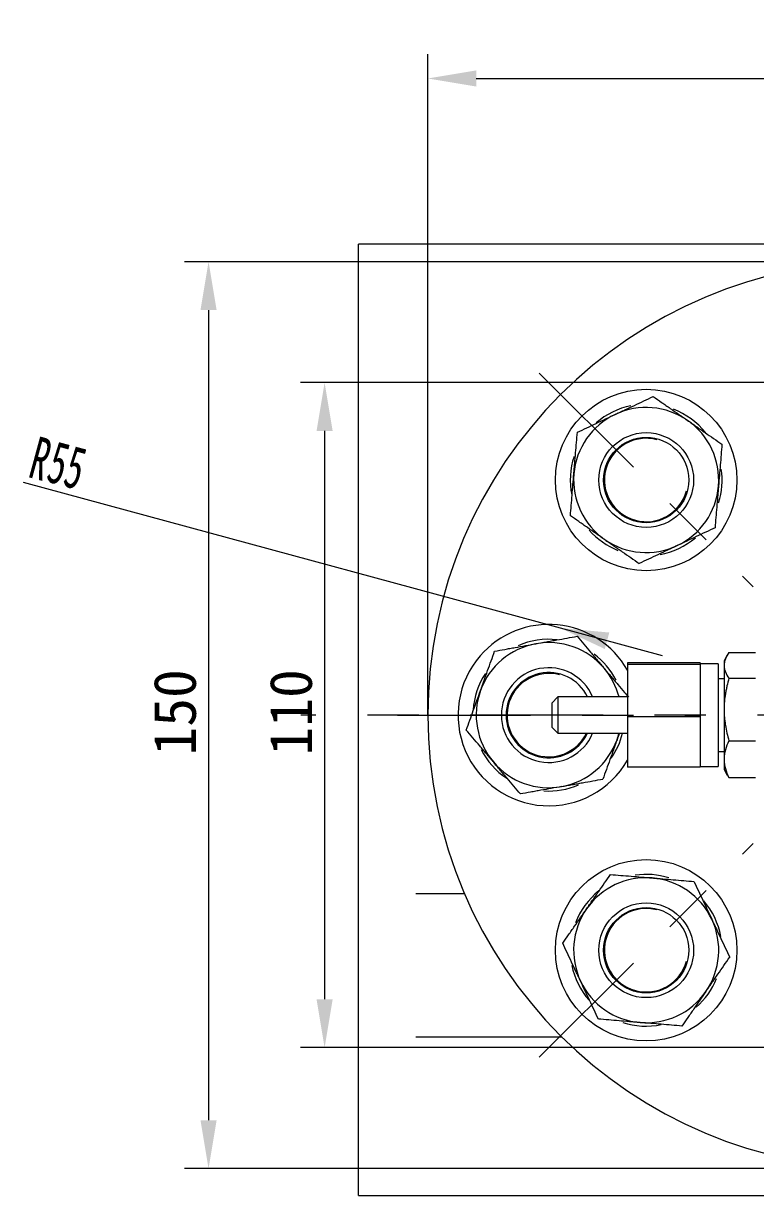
# Model space of a CAD drawing. Header units: millimetres. Extents: x 0 to 1675, y 0 to 1451.
# Drawn here: x 372.7 to 493.7, y 114.9 to 308.8 of the extents above; entities that cross this region are included whole.
import ezdxf

# ---------------------------------------------------------------- set-up
doc = ezdxf.new("R2010")
doc.units = ezdxf.units.MM
doc.linetypes.add('CENTER', pattern=[47.5, 22, -8.5, 8.5, -8.5])
doc.layers.add('171', color=7, linetype='Continuous', lineweight=18)
doc.layers.add('173', color=7, linetype='Continuous', lineweight=18)
doc.styles.add('宋体', font='')
doc.styles.get('宋体').set_extended_font_data('宋体')
doc.dimstyles.get("Standard").update_dxf_attribs({"dimtxt": 0.18, "dimasz": 0.18, "dimexe": 0.18, "dimexo": 0.0625, "dimgap": 0.09, "dimtad": 0, "dimtih": 1, "dimtoh": 1, "dimdec": 4, "dimzin": 0, "dimdsep": 46, "dimtxsty": 'Standard', "dimcen": 0.09, "dimdle": 0.36, "dimadec": 0, "dimazin": 0, "dimtfac": 1, "dimtdec": 4, "dimtofl": 0, "dimtmove": 0, "dimatfit": 3, "dimfxl": 1, "dimtolj": 1, "dimarcsym": 0})

# ---------------------------------------------------------------- blocks, each defined once
blk = doc.blocks.new('*X16')
at = {"layer": '171'}
for points in [[(404.59945, 261.36015), (401.932783, 261.36015), (403.266116, 269.36015)], [(401.932783, 127.36015), (404.59945, 127.36015), (403.266116, 119.36015)]]:
    blk.add_hatch(color=3, dxfattribs=at).paths.add_polyline_path(points, flags=0)
at = {"layer": '171', "color": 3, "linetype": 'Continuous', "lineweight": 18}
for p, q in [((514.530117, 269.36015), (399.266116, 269.36015)), ((403.266116, 261.36015), (403.266116, 127.36015)), ((514.530117, 119.36015), (399.266116, 119.36015))]:
    blk.add_line(p, q, dxfattribs=at)
at = {"layer": '171', "color": 3, "lineweight": 13, "insert": (394.166116, 187.67515), "char_height": 7, "width": 26.74860335, "attachment_point": 1, "rotation": 90, "style": '宋体'}
blk.add_mtext('150', dxfattribs=at)
blk = doc.blocks.new('*X17')
at = {"layer": '171'}
for points in [[(423.792135, 241.36015), (421.125469, 241.36015), (422.458802, 249.36015)], [(421.125469, 147.36015), (423.792135, 147.36015), (422.458802, 139.36015)]]:
    blk.add_hatch(color=3, dxfattribs=at).paths.add_polyline_path(points, flags=0)
at = {"layer": '171', "color": 3, "linetype": 'Continuous', "lineweight": 18}
for p, q in [((514.530117, 249.36015), (418.458802, 249.36015)), ((422.458802, 241.36015), (422.458802, 147.36015)), ((514.530117, 139.36015), (418.458802, 139.36015))]:
    blk.add_line(p, q, dxfattribs=at)
at = {"layer": '171', "color": 3, "lineweight": 13, "insert": (413.358802, 187.67515), "char_height": 7, "width": 26.74860335, "attachment_point": 1, "rotation": 90, "style": '宋体'}
blk.add_mtext('110', dxfattribs=at)
blk = doc.blocks.new('*X26')
at = {"layer": '171'}
for points in [[(447.530117, 301.004169), (447.530117, 298.337502), (439.530117, 299.670835)], [(631.530117, 298.337502), (631.530117, 301.004169), (639.530117, 299.670835)]]:
    blk.add_hatch(color=3, dxfattribs=at).paths.add_polyline_path(points, flags=0)
at = {"layer": '171', "color": 3, "linetype": 'Continuous', "lineweight": 18}
for p, q in [((439.530117, 194.36015), (439.530117, 303.670835)), ((639.530117, 194.36015), (639.530117, 303.670835)), ((447.530117, 299.670835), (631.530117, 299.670835))]:
    blk.add_line(p, q, dxfattribs=at)
at = {"layer": '171', "color": 3, "lineweight": 13, "insert": (532.533617, 308.770835), "char_height": 7, "width": 28, "attachment_point": 1, "style": '宋体'}
blk.add_mtext('200', dxfattribs=at)
blk = doc.blocks.new('_U15')
at = {"layer": '173', "lineweight": 18}
blk.add_hatch(color=3, dxfattribs=at).paths.add_polyline_path([(230.723742, 104.377889), (234.768901, 104.011655), (234.399693, 102.650213)], flags=0)
at = {"layer": '173', "color": 3, "lineweight": 18}
blk.add_line((239.168706, 102.087675), (186.32765, 116.417789), dxfattribs=at)
at = {"layer": '173', "color": 3, "linetype": 'Continuous', "lineweight": 13, "char_height": 3.5, "attachment_point": 7, "rotation": 344.8267458, "line_spacing_factor": 0.654564, "style": '宋体'}
for s, insert, width in [('{\\W0.6;R}', (186.60043, 116.897129), 4.39548554), ('{\\W0.6;55}', (188.076137, 116.496927), 6.88651412)]:
    blk.add_mtext(s, dxfattribs=dict(at, insert=insert, width=width))

msp = doc.modelspace()

# ---------------------------------------------------------------- linework, layer by layer
at = {"layer": '171', "color": 1, "linetype": 'CENTER', "lineweight": 18}
for p, q in [((457.96157, 250.92869), (493.31691, 215.57335)), ((658.53012, 194.36015), (418.53012, 194.36015)), ((434.53012, 194.36015), (484.53012, 194.36015)), ((457.96157, 137.79161), (493.31691, 173.14695))]:
    msp.add_line(p, q, dxfattribs=at)
at = {"layer": '171', "color": 7, "linetype": 'Continuous', "lineweight": 18}
for p, q in [((489.0577, 204.27394), (488.53012, 203.36015)), ((489.33396, 204.69637), (493.72627, 204.69637)), ((472.54741, 202.98753), (472.54741, 202.72678)), ((484.54741, 202.98753), (472.54741, 202.98753)), ((472.54741, 202.72678), (472.54741, 194.0994)), ((484.54741, 202.72678), (472.54741, 202.72678)), ((484.54741, 202.98753), (484.54741, 202.85715)), ((487.54741, 202.86015), (484.54741, 202.86015)), ((484.54741, 202.85715), (484.54741, 202.72678)), ((484.54741, 202.72678), (484.54741, 198.41309)), ((487.54741, 202.86015), (487.54741, 185.86015)), ((488.53012, 203.36015), (488.53012, 202.57918)), ((488.53012, 202.57918), (488.53012, 195.29388)), ((488.53007, 200.36015), (487.54749, 200.36015)), ((489.33396, 200.46199), (493.72627, 200.46199)), ((484.54741, 198.41309), (484.54741, 194.0994)), ((461.04741, 197.36015), (460.04741, 196.36015)), ((460.04741, 196.36015), (460.04741, 193.16288)), ((461.04741, 197.36015), (461.04741, 192.56425)), ((472.5473, 197.36015), (461.04741, 197.36015)), ((472.54741, 194.0994), (472.54741, 185.73278)), ((484.54741, 194.0994), (472.54741, 194.0994)), ((484.54741, 194.0994), (484.54741, 189.91609)), ((488.53012, 195.29388), (488.53012, 187.07484)), ((460.04741, 193.16288), (460.04741, 192.36015)), ((460.04741, 192.36015), (461.04741, 191.36015)), ((461.04741, 192.56425), (461.04741, 191.36015)), ((461.04741, 191.36015), (472.5473, 191.36015)), ((489.33396, 190.12576), (493.72627, 190.12576)), ((484.54741, 189.91609), (484.54741, 185.73278)), ((487.54749, 188.36015), (488.53007, 188.36015)), ((488.53012, 187.07484), (488.53012, 185.36015)), ((484.54741, 185.73278), (472.54741, 185.73278)), ((484.54741, 185.86015), (487.54741, 185.86015)), ((488.53012, 185.36015), (489.0577, 184.44636)), ((489.33396, 184.02393), (493.72627, 184.02393))]:
    msp.add_line(p, q, dxfattribs=at)
at = {"layer": '171', "color": 3, "linetype": 'Continuous', "lineweight": 13}
for p, q in [((445.60083, 164.8011), (437.53074, 164.8011)), ((461.72753, 141.0971), (437.53074, 141.0971))]:
    msp.add_line(p, q, dxfattribs=at)
at = {"layer": '171', "color": 7, "linetype": 'Continuous', "lineweight": 18}
for centre, radius in [((475.63924, 233.25102), 15), ((475.63924, 233.25102), 7.841), ((475.63924, 233.25102), 7.0569), ((475.63924, 155.46928), 15), ((475.63924, 155.46928), 7.841), ((475.63924, 155.46928), 7.0569)]:
    msp.add_circle(centre, radius, dxfattribs=at)
for centre, radius, start, end in [((514.53012, 194.36015), 75, 90, 270), ((475.63924, 233.25102), 12.55, 101.606707, 131.177584), ((475.63924, 233.25102), 12, 55.233627, 115.233627), ((475.63924, 233.25102), 12.55, 38.637168, 68.870652), ((475.63924, 233.25102), 12, 115.233627, 175.233627), ((475.63924, 233.25102), 12, 355.233627, 55.233627), ((475.63924, 233.25102), 12.55, 161.998966, 191.372703), ((475.63924, 233.25102), 12.55, 342.551072, 8.294163), ((475.63924, 233.25102), 12, 175.233627, 235.233627), ((475.63924, 233.25102), 12, 295.233627, 355.233627), ((475.63924, 233.25102), 12.55, 221.354287, 248.088549), ((475.63924, 233.25102), 12, 235.233627, 295.233627), ((475.63924, 233.25102), 12.55, 280.506992, 310.521432), ((459.53012, 194.36015), 15, 29.791323, 139.180698), ((459.53012, 194.36015), 12, 100.233627, 160.233627), ((459.53012, 194.36015), 12.55, 83.637168, 113.870652), ((459.53012, 194.36015), 12, 40.233627, 100.233627), ((459.53012, 194.36015), 15, 139.180698, 330.205698), ((459.53012, 194.36015), 12.55, 27.551072, 53.294163), ((459.53012, 194.36015), 7.841, 22.499119, 337.504744), ((459.53012, 194.36015), 12, 14.476752, 40.233627), ((459.53012, 194.36015), 12.55, 146.606707, 176.177584), ((459.53012, 194.36015), 7.0569, 25.159744, 334.838494), ((459.53012, 194.36015), 12, 160.233627, 220.233627), ((459.53012, 194.36015), 12, 280.233627, 340.233627), ((459.53012, 194.36015), 12.55, 325.506992, 346.173749), ((459.53012, 194.36015), 12, 340.233627, 345.523002), ((459.53012, 194.36015), 12.55, 206.998966, 236.372703), ((459.53012, 194.36015), 12, 220.233627, 280.233627), ((459.53012, 194.36015), 12.55, 266.354287, 293.088549), ((475.63924, 155.46928), 12, 85.233627, 145.233627), ((475.63924, 155.46928), 12.55, 72.551072, 98.294163), ((475.63924, 155.46928), 12, 25.233627, 85.233627), ((475.63924, 155.46928), 12.55, 128.637168, 158.870652), ((475.63924, 155.46928), 12.55, 10.506992, 40.521432), ((475.63924, 155.46928), 12, 145.233627, 205.233627), ((475.63924, 155.46928), 12, 325.233627, 25.233627), ((475.63924, 155.46928), 12.55, 191.606707, 221.177584), ((475.63924, 155.46928), 12, 205.233627, 265.233627), ((475.63924, 155.46928), 12.55, 311.354287, 338.088549), ((475.63924, 155.46928), 12, 265.233627, 325.233627), ((475.63924, 155.46928), 12.55, 251.998966, 281.372703)]:
    msp.add_arc(centre, radius, start, end, dxfattribs=at)
at = {"layer": '171', "color": 3, "linetype": 'Continuous', "lineweight": 13}
for centre, end in [((475.63924, 233.25102), 345), ((459.53012, 194.36015), 334.221094), ((475.63924, 155.46928), 345)]:
    msp.add_arc(centre, 6.8985, 75, end, dxfattribs=at)
at = {"layer": '171', "color": 7, "linetype": 'Continuous', "lineweight": 18}
for points, knots in [([(470.52352, 244.10595), (470.65649, 244.16861), (470.78966, 244.23137), (470.98972, 244.32566), (471.05643, 244.3571), (471.18967, 244.41989), (471.52248, 244.57674), (471.85386, 244.73291), (472.64651, 245.10647), (473.1714, 245.35385), (474.21498, 245.84567), (474.73367, 246.09011), (475.76582, 246.57655), (476.27929, 246.81853), (476.79061, 247.05951)], [0, 0, 0, 0, 0.433012702, 0.433012702, 0.649519053, 0.649519053, 0.866025404, 1.732050808, 1.732050808, 3.464101615, 3.464101615, 5.196152423, 5.196152423, 6.92820323, 6.92820323, 6.92820323, 6.92820323]), ([(476.79061, 247.05951), (477.25344, 246.73824), (477.72053, 246.41401), (478.31109, 246.00407), (478.42938, 245.92197), (478.666, 245.75772), (479.02115, 245.51119), (479.37699, 245.26418), (480.08964, 244.7695), (480.56606, 244.4388), (481.52181, 243.77536), (482.00115, 243.44263), (482.48202, 243.10883)], [0, 0, 0, 0, 1.732050808, 1.732050808, 2.165063509, 2.165063509, 2.598076211, 3.464101615, 3.464101615, 5.196152423, 5.196152423, 6.92820323, 6.92820323, 6.92820323, 6.92820323]), ([(464.25643, 241.15238), (465.28164, 241.63555), (466.31434, 242.12224), (467.87959, 242.85991), (468.40405, 243.10708), (469.45908, 243.60429), (469.98966, 243.85435), (470.52352, 244.10595)], [0, 0, 0, 0, 3.464101615, 3.464101615, 5.196152423, 5.196152423, 6.92820323, 6.92820323, 6.92820323, 6.92820323]), ([(482.48202, 243.10883), (482.96319, 242.77483), (483.44589, 242.43977), (483.99064, 242.06163), (484.05123, 242.01957), (484.17219, 241.93561), (484.35339, 241.80983), (484.7745, 241.51752), (485.13266, 241.2689), (485.84556, 240.77404), (486.31626, 240.4473), (487.25013, 239.79906), (487.7133, 239.47755), (488.17343, 239.15815)], [0, 0, 0, 0, 1.732050808, 1.732050808, 1.948557159, 1.948557159, 2.165063509, 2.598076211, 3.464101615, 3.464101615, 5.196152423, 5.196152423, 6.92820323, 6.92820323, 6.92820323, 6.92820323]), ([(463.68074, 234.24814), (463.69296, 234.39462), (463.70519, 234.54133), (463.72357, 234.76173), (463.72969, 234.83523), (463.74193, 234.98201), (463.77251, 235.34866), (463.80294, 235.71373), (463.87576, 236.58696), (463.92397, 237.16522), (464.01983, 238.3149), (464.06748, 238.88632), (464.16229, 240.0234), (464.20946, 240.58907), (464.25643, 241.15238)], [0, 0, 0, 0, 0.433012702, 0.433012702, 0.649519053, 0.649519053, 0.866025404, 1.732050808, 1.732050808, 3.464101615, 3.464101615, 5.196152423, 5.196152423, 6.92820323, 6.92820323, 6.92820323, 6.92820323]), ([(488.17343, 239.15815), (488.07926, 238.02871), (487.98439, 236.89101), (487.84061, 235.16664), (487.79244, 234.58886), (487.69552, 233.42657), (487.64679, 232.84205), (487.59775, 232.25391)], [0, 0, 0, 0, 3.464101615, 3.464101615, 5.196152423, 5.196152423, 6.92820323, 6.92820323, 6.92820323, 6.92820323]), ([(463.10506, 227.3439), (463.19923, 228.47334), (463.29409, 229.61103), (463.43788, 231.33541), (463.48605, 231.91318), (463.58296, 233.07548), (463.6317, 233.66), (463.68074, 234.24814)], [0, 0, 0, 0, 3.464101615, 3.464101615, 5.196152423, 5.196152423, 6.92820323, 6.92820323, 6.92820323, 6.92820323]), ([(487.59775, 232.25391), (487.58553, 232.10742), (487.5733, 231.96071), (487.55492, 231.74031), (487.54879, 231.66682), (487.53655, 231.52003), (487.50598, 231.15338), (487.47554, 230.78832), (487.40273, 229.91509), (487.35452, 229.33682), (487.25865, 228.18715), (487.21101, 227.61573), (487.1162, 226.47864), (487.06903, 225.91297), (487.02206, 225.34966)], [0, 0, 0, 0, 0.433012702, 0.433012702, 0.649519053, 0.649519053, 0.866025404, 1.732050808, 1.732050808, 3.464101615, 3.464101615, 5.196152423, 5.196152423, 6.92820323, 6.92820323, 6.92820323, 6.92820323]), ([(468.79647, 223.39322), (468.31559, 223.72702), (467.83625, 224.05975), (466.8805, 224.72318), (466.40409, 225.05388), (465.69143, 225.54857), (465.33559, 225.79557), (464.98044, 226.0421), (464.74382, 226.20635), (464.62554, 226.28846), (464.03497, 226.6984), (463.56789, 227.02262), (463.10506, 227.3439)], [0, 0, 0, 0, 1.732050808, 1.732050808, 3.464101615, 3.464101615, 4.330127019, 4.763139721, 4.763139721, 5.196152423, 5.196152423, 6.92820323, 6.92820323, 6.92820323, 6.92820323]), ([(487.02206, 225.34966), (485.99685, 224.8665), (484.96414, 224.37981), (483.3989, 223.64213), (482.87444, 223.39497), (481.81941, 222.89775), (481.28883, 222.6477), (480.75497, 222.3961)], [0, 0, 0, 0, 3.464101615, 3.464101615, 5.196152423, 5.196152423, 6.92820323, 6.92820323, 6.92820323, 6.92820323]), ([(468.79647, 223.39322), (469.27763, 223.05922), (469.76033, 222.72415), (470.30509, 222.34601), (470.36567, 222.30396), (470.48663, 222.21999), (470.66783, 222.09421), (471.08894, 221.8019), (471.4471, 221.55328), (472.16, 221.05842), (472.6307, 220.73169), (473.56457, 220.08345), (474.02774, 219.76194), (474.48787, 219.44254)], [0, 0, 0, 0, 1.732050808, 1.732050808, 1.948557159, 1.948557159, 2.165063509, 2.598076211, 3.464101615, 3.464101615, 5.196152423, 5.196152423, 6.92820323, 6.92820323, 6.92820323, 6.92820323]), ([(480.75497, 222.3961), (480.622, 222.33343), (480.48883, 222.27067), (480.28877, 222.17639), (480.22206, 222.14495), (480.08882, 222.08215), (479.756, 221.92531), (479.42463, 221.76914), (478.63198, 221.39558), (478.10708, 221.1482), (477.0635, 220.65638), (476.54482, 220.41193), (475.51267, 219.9255), (474.9992, 219.68351), (474.48787, 219.44254)], [0, 0, 0, 0, 0.433012702, 0.433012702, 0.649519053, 0.649519053, 0.866025404, 1.732050808, 1.732050808, 3.464101615, 3.464101615, 5.196152423, 5.196152423, 6.92820323, 6.92820323, 6.92820323, 6.92820323]), ([(450.58018, 204.93837), (451.13463, 205.03846), (451.69417, 205.13948), (452.40163, 205.2672), (452.54333, 205.29278), (452.82679, 205.34396), (453.25224, 205.42077), (453.67851, 205.49772), (454.53223, 205.65185), (455.10295, 205.75488), (456.24788, 205.96158), (456.82211, 206.06525), (457.39817, 206.16925)], [0, 0, 0, 0, 1.732050808, 1.732050808, 2.165063509, 2.165063509, 2.598076211, 3.464101615, 3.464101615, 5.196152423, 5.196152423, 6.92820323, 6.92820323, 6.92820323, 6.92820323]), ([(457.39817, 206.16925), (457.97457, 206.27331), (458.55283, 206.3777), (459.20541, 206.49552), (459.27799, 206.50862), (459.42289, 206.53478), (459.63996, 206.57397), (460.14442, 206.66504), (460.57348, 206.7425), (461.42749, 206.89668), (461.99137, 206.99848), (463.11009, 207.20045), (463.66494, 207.30062), (464.21615, 207.40013)], [0, 0, 0, 0, 1.732050808, 1.732050808, 1.948557159, 1.948557159, 2.165063509, 2.598076211, 3.464101615, 3.464101615, 5.196152423, 5.196152423, 6.92820323, 6.92820323, 6.92820323, 6.92820323]), ([(464.21615, 207.40013), (464.9482, 206.5349), (465.68559, 205.66335), (466.80325, 204.34236), (467.17773, 203.89975), (467.93106, 203.00936), (468.30992, 202.56157), (468.69112, 202.11102)], [0, 0, 0, 0, 3.464101615, 3.464101615, 5.196152423, 5.196152423, 6.92820323, 6.92820323, 6.92820323, 6.92820323]), ([(448.23716, 198.41838), (448.28687, 198.55671), (448.33666, 198.69525), (448.41146, 198.90339), (448.4364, 198.97279), (448.48621, 199.11141), (448.61064, 199.45765), (448.73452, 199.8024), (449.03086, 200.62703), (449.2271, 201.17311), (449.61726, 202.2588), (449.81117, 202.79842), (450.19705, 203.87222), (450.38902, 204.40641), (450.58018, 204.93837)], [0, 0, 0, 0, 0.433012702, 0.433012702, 0.649519053, 0.649519053, 0.866025404, 1.732050808, 1.732050808, 3.464101615, 3.464101615, 5.196152423, 5.196152423, 6.92820323, 6.92820323, 6.92820323, 6.92820323]), ([(489.33396, 204.69637), (489.08858, 204.35003), (488.88643, 204.00116), (488.67665, 203.47237), (488.62234, 203.2952), (488.54906, 202.93878), (488.53012, 202.75954), (488.53012, 202.57918)], [0, 0, 0, 0, 1.150316015, 1.150316015, 1.725474023, 1.725474023, 2.300632031, 2.300632031, 2.300632031, 2.300632031]), ([(468.69112, 202.11102), (468.78607, 201.9988), (468.88115, 201.88641), (469.02401, 201.71757), (469.07164, 201.66127), (469.16678, 201.54882), (469.40442, 201.26795), (469.64104, 200.98828), (470.20702, 200.31933), (470.58182, 199.87634), (471.32698, 198.99561), (471.69735, 198.55787), (472.28566, 197.86252), (472.5048, 197.60351), (472.72336, 197.34519)], [0, 0, 0, 0, 0.433946859, 0.433946859, 0.650920289, 0.650920289, 0.867893719, 1.735787438, 1.735787438, 3.471574875, 3.471574875, 5.207362313, 5.207362313, 6.24275952, 6.24275952, 6.24275952, 6.24275952]), ([(488.53012, 202.57918), (488.53012, 202.53426), (488.53129, 202.48927), (488.53481, 202.42169), (488.53628, 202.39915), (488.53979, 202.35414), (488.55004, 202.2417), (488.5675, 202.12976), (488.62264, 201.86198), (488.6771, 201.68465), (488.88714, 201.15583), (489.0892, 200.80747), (489.33396, 200.46199)], [0, 0, 0, 0, 0.143802301, 0.143802301, 0.215703452, 0.215703452, 0.287604602, 0.575209205, 0.575209205, 1.15041841, 1.15041841, 2.300836819, 2.300836819, 2.300836819, 2.300836819]), ([(489.33396, 200.46199), (489.21198, 200.04171), (489.1, 199.61758), (488.9758, 199.08131), (488.95179, 198.9739), (488.90556, 198.75903), (488.83886, 198.43654), (488.78046, 198.11342), (488.67554, 197.46629), (488.62148, 197.03368), (488.54876, 196.1658), (488.53012, 195.73054), (488.53012, 195.29388)], [0, 0, 0, 0, 1.311976376, 1.311976376, 1.63997047, 1.63997047, 1.967964564, 2.623952751, 2.623952751, 3.935929127, 3.935929127, 5.247905503, 5.247905503, 5.247905503, 5.247905503]), ([(445.89414, 191.89839), (446.27743, 192.96497), (446.66352, 194.03935), (447.2487, 195.66776), (447.44478, 196.21338), (447.83921, 197.31098), (448.03757, 197.86297), (448.23716, 198.41838)], [0, 0, 0, 0, 3.464101615, 3.464101615, 5.196152423, 5.196152423, 6.92820323, 6.92820323, 6.92820323, 6.92820323]), ([(488.53012, 195.29388), (488.53012, 194.85695), (488.54879, 194.41863), (488.59052, 193.92396), (488.59544, 193.86895), (488.60584, 193.75911), (488.62227, 193.59457), (488.66626, 193.21218), (488.71334, 192.88695), (488.819, 192.2396), (488.90476, 191.81218), (489.10162, 190.96417), (489.21269, 190.54359), (489.33396, 190.12576)], [0, 0, 0, 0, 1.311981209, 1.311981209, 1.47597886, 1.47597886, 1.639976511, 1.967971813, 2.623962417, 2.623962417, 3.935943626, 3.935943626, 5.247924835, 5.247924835, 5.247924835, 5.247924835]), ([(450.36911, 186.60928), (450.27417, 186.7215), (450.17908, 186.83389), (450.03623, 187.00273), (449.98859, 187.05903), (449.89345, 187.17148), (449.65581, 187.45236), (449.4192, 187.73202), (448.85321, 188.40097), (448.47841, 188.84396), (447.73325, 189.72469), (447.36289, 190.16243), (446.62589, 191.03352), (446.25925, 191.46685), (445.89414, 191.89839)], [0, 0, 0, 0, 0.433012702, 0.433012702, 0.649519053, 0.649519053, 0.866025404, 1.732050808, 1.732050808, 3.464101615, 3.464101615, 5.196152423, 5.196152423, 6.92820323, 6.92820323, 6.92820323, 6.92820323]), ([(470.82307, 190.30192), (470.77336, 190.16359), (470.72357, 190.02505), (470.64878, 189.81691), (470.62384, 189.74751), (470.57402, 189.60889), (470.4496, 189.26265), (470.32571, 188.9179), (470.02937, 188.09327), (469.83313, 187.54719), (469.44298, 186.4615), (469.24906, 185.92188), (468.86318, 184.84808), (468.67122, 184.31389), (468.48005, 183.78193)], [0, 0, 0, 0, 0.433012702, 0.433012702, 0.649519053, 0.649519053, 0.866025404, 1.732050808, 1.732050808, 3.464101615, 3.464101615, 5.196152423, 5.196152423, 6.92820323, 6.92820323, 6.92820323, 6.92820323]), ([(489.33396, 190.12576), (489.08858, 189.62667), (488.88643, 189.12394), (488.67665, 188.36195), (488.62234, 188.10664), (488.54906, 187.59303), (488.53012, 187.33474), (488.53012, 187.07484)], [0, 0, 0, 0, 1.591264496, 1.591264496, 2.386896744, 2.386896744, 3.182528992, 3.182528992, 3.182528992, 3.182528992]), ([(454.84408, 181.32017), (454.11203, 182.1854), (453.37464, 183.05695), (452.25699, 184.37794), (451.88251, 184.82055), (451.12917, 185.71094), (450.75031, 186.15873), (450.36911, 186.60928)], [0, 0, 0, 0, 3.464101615, 3.464101615, 5.196152423, 5.196152423, 6.92820323, 6.92820323, 6.92820323, 6.92820323]), ([(488.53012, 187.07484), (488.53012, 187.01011), (488.53129, 186.94528), (488.53481, 186.84789), (488.53628, 186.81542), (488.53979, 186.75055), (488.55004, 186.58853), (488.5675, 186.42722), (488.62264, 186.04134), (488.6771, 185.78581), (488.88714, 185.02377), (489.0892, 184.52177), (489.33396, 184.02393)], [0, 0, 0, 0, 0.198917054, 0.198917054, 0.29837558, 0.29837558, 0.397834107, 0.795668214, 0.795668214, 1.591336428, 1.591336428, 3.182672857, 3.182672857, 3.182672857, 3.182672857]), ([(461.66206, 182.55105), (461.086, 182.44705), (460.51178, 182.34339), (459.36685, 182.13669), (458.79613, 182.03365), (457.94241, 181.87953), (457.51614, 181.80257), (457.09069, 181.72576), (456.80723, 181.67459), (456.66553, 181.64901), (455.95806, 181.52128), (455.39852, 181.42027), (454.84408, 181.32017)], [0, 0, 0, 0, 1.732050808, 1.732050808, 3.464101615, 3.464101615, 4.330127019, 4.763139721, 4.763139721, 5.196152423, 5.196152423, 6.92820323, 6.92820323, 6.92820323, 6.92820323]), ([(461.66206, 182.55105), (462.23847, 182.65511), (462.81672, 182.75951), (463.46931, 182.87732), (463.54188, 182.89042), (463.68679, 182.91658), (463.90385, 182.95577), (464.40832, 183.04685), (464.83738, 183.1243), (465.69139, 183.27848), (466.25526, 183.38028), (467.37398, 183.58225), (467.92884, 183.68242), (468.48005, 183.78193)], [0, 0, 0, 0, 1.732050808, 1.732050808, 1.948557159, 1.948557159, 2.165063509, 2.598076211, 3.464101615, 3.464101615, 5.196152423, 5.196152423, 6.92820323, 6.92820323, 6.92820323, 6.92820323]), ([(465.78144, 162.31206), (466.11543, 162.79322), (466.4505, 163.27592), (466.82864, 163.82068), (466.8707, 163.88126), (466.95466, 164.00222), (467.08044, 164.18342), (467.37275, 164.60453), (467.62137, 164.96269), (468.11623, 165.67559), (468.44296, 166.14629), (469.09121, 167.08016), (469.41271, 167.54333), (469.73212, 168.00346)], [0, 0, 0, 0, 1.732050808, 1.732050808, 1.948557159, 1.948557159, 2.165063509, 2.598076211, 3.464101615, 3.464101615, 5.196152423, 5.196152423, 6.92820323, 6.92820323, 6.92820323, 6.92820323]), ([(469.73212, 168.00346), (470.86156, 167.90929), (471.99925, 167.81443), (473.72363, 167.67065), (474.30141, 167.62247), (475.4637, 167.52556), (476.04822, 167.47682), (476.63636, 167.42778)], [0, 0, 0, 0, 3.464101615, 3.464101615, 5.196152423, 5.196152423, 6.92820323, 6.92820323, 6.92820323, 6.92820323]), ([(476.63636, 167.42778), (476.78284, 167.41556), (476.92955, 167.40333), (477.14995, 167.38495), (477.22345, 167.37883), (477.37023, 167.36659), (477.73688, 167.33602), (478.10195, 167.30558), (478.97518, 167.23276), (479.55344, 167.18455), (480.70312, 167.08869), (481.27454, 167.04104), (482.41163, 166.94623), (482.97729, 166.89906), (483.5406, 166.85209)], [0, 0, 0, 0, 0.433012702, 0.433012702, 0.649519053, 0.649519053, 0.866025404, 1.732050808, 1.732050808, 3.464101615, 3.464101615, 5.196152423, 5.196152423, 6.92820323, 6.92820323, 6.92820323, 6.92820323]), ([(483.5406, 166.85209), (484.02377, 165.82688), (484.51046, 164.79418), (485.24813, 163.22893), (485.4953, 162.70448), (485.99251, 161.64945), (486.24257, 161.11886), (486.49417, 160.585)], [0, 0, 0, 0, 3.464101615, 3.464101615, 5.196152423, 5.196152423, 6.92820323, 6.92820323, 6.92820323, 6.92820323]), ([(461.83076, 156.62065), (462.15203, 157.08348), (462.47625, 157.55056), (462.88619, 158.14113), (462.9683, 158.25941), (463.13255, 158.49603), (463.37908, 158.85119), (463.62608, 159.20702), (464.12077, 159.91968), (464.45147, 160.39609), (465.1149, 161.35184), (465.44764, 161.83118), (465.78144, 162.31206)], [0, 0, 0, 0, 1.732050808, 1.732050808, 2.165063509, 2.165063509, 2.598076211, 3.464101615, 3.464101615, 5.196152423, 5.196152423, 6.92820323, 6.92820323, 6.92820323, 6.92820323]), ([(486.49417, 160.585), (486.55683, 160.45203), (486.61959, 160.31886), (486.71388, 160.1188), (486.74532, 160.05209), (486.80811, 159.91885), (486.96496, 159.58604), (487.12113, 159.25466), (487.49469, 158.46201), (487.74207, 157.93712), (488.23389, 156.89354), (488.47833, 156.37485), (488.96477, 155.3427), (489.20675, 154.82923), (489.44773, 154.31791)], [0, 0, 0, 0, 0.433012702, 0.433012702, 0.649519053, 0.649519053, 0.866025404, 1.732050808, 1.732050808, 3.464101615, 3.464101615, 5.196152423, 5.196152423, 6.92820323, 6.92820323, 6.92820323, 6.92820323]), ([(464.78432, 150.35355), (464.72165, 150.48652), (464.65889, 150.61969), (464.56461, 150.81975), (464.53317, 150.88646), (464.47038, 151.0197), (464.31353, 151.35252), (464.15736, 151.68389), (463.7838, 152.47654), (463.53642, 153.00144), (463.0446, 154.04502), (462.80015, 154.56371), (462.31372, 155.59586), (462.07173, 156.10932), (461.83076, 156.62065)], [0, 0, 0, 0, 0.433012702, 0.433012702, 0.649519053, 0.649519053, 0.866025404, 1.732050808, 1.732050808, 3.464101615, 3.464101615, 5.196152423, 5.196152423, 6.92820323, 6.92820323, 6.92820323, 6.92820323]), ([(485.49705, 148.6265), (485.83105, 149.10766), (486.16612, 149.59037), (486.54426, 150.13512), (486.58631, 150.1957), (486.67028, 150.31667), (486.79606, 150.49786), (487.08837, 150.91897), (487.33699, 151.27713), (487.83184, 151.99003), (488.15858, 152.46073), (488.80682, 153.3946), (489.12833, 153.85777), (489.44773, 154.31791)], [0, 0, 0, 0, 1.732050808, 1.732050808, 1.948557159, 1.948557159, 2.165063509, 2.598076211, 3.464101615, 3.464101615, 5.196152423, 5.196152423, 6.92820323, 6.92820323, 6.92820323, 6.92820323]), ([(467.73788, 144.08646), (467.25472, 145.11168), (466.76803, 146.14438), (466.03035, 147.70962), (465.78319, 148.23408), (465.28597, 149.28911), (465.03592, 149.81969), (464.78432, 150.35355)], [0, 0, 0, 0, 3.464101615, 3.464101615, 5.196152423, 5.196152423, 6.92820323, 6.92820323, 6.92820323, 6.92820323]), ([(485.49705, 148.6265), (485.16325, 148.14562), (484.83052, 147.66628), (484.16709, 146.71053), (483.83639, 146.23412), (483.3417, 145.52146), (483.0947, 145.16563), (482.84817, 144.81048), (482.68392, 144.57385), (482.60181, 144.45557), (482.19187, 143.865), (481.86765, 143.39792), (481.54637, 142.93509)], [0, 0, 0, 0, 1.732050808, 1.732050808, 3.464101615, 3.464101615, 4.330127019, 4.763139721, 4.763139721, 5.196152423, 5.196152423, 6.92820323, 6.92820323, 6.92820323, 6.92820323]), ([(474.64213, 143.51078), (474.49564, 143.52299), (474.34893, 143.53522), (474.12853, 143.5536), (474.05504, 143.55973), (473.90825, 143.57197), (473.5416, 143.60254), (473.17654, 143.63298), (472.30331, 143.70579), (471.72505, 143.75401), (470.57537, 143.84987), (470.00395, 143.89751), (468.86686, 143.99233), (468.3012, 144.03949), (467.73788, 144.08646)], [0, 0, 0, 0, 0.433012702, 0.433012702, 0.649519053, 0.649519053, 0.866025404, 1.732050808, 1.732050808, 3.464101615, 3.464101615, 5.196152423, 5.196152423, 6.92820323, 6.92820323, 6.92820323, 6.92820323]), ([(481.54637, 142.93509), (480.41693, 143.02927), (479.27923, 143.12413), (477.55486, 143.26791), (476.97708, 143.31608), (475.81479, 143.413), (475.23027, 143.46174), (474.64213, 143.51078)], [0, 0, 0, 0, 3.464101615, 3.464101615, 5.196152423, 5.196152423, 6.92820323, 6.92820323, 6.92820323, 6.92820323])]:
    msp.add_open_spline(points, degree=3, knots=knots, dxfattribs=at)
for points in [[(471.20599, 191.36747), (471.07884, 191.01366), (470.95121, 190.65849), (470.82307, 190.30192)], [(489.33396, 184.02393), (489.22436, 184.17863), (489.12337, 184.33385), (489.03271, 184.48966)]]:
    msp.add_open_spline(points, degree=3, dxfattribs=at)
at = {"layer": '173', "color": 35, "linetype": 'Continuous', "lineweight": 18}
for p, q in [((428.05384, 114.895), (428.05384, 272.27502)), ((644.93119, 272.27502), (428.05384, 272.27502)), ((428.05384, 114.895), (644.93119, 114.895))]:
    msp.add_line(p, q, dxfattribs=at)

# ---------------------------------------------------------------- block references
at = {"layer": '173', "color": 3, "linetype": 'Continuous', "lineweight": 13, "xscale": 2, "yscale": 2, "zscale": 2}
msp.add_blockref('_U15', (0, 0), dxfattribs=at)

# ---------------------------------------------------------------- dimensions: what is measured, and where the dimension line sits
at = {"layer": '171', "color": 3, "linetype": 'Continuous', "lineweight": 13}
dim = msp.add_linear_dim(base=(639.53012, 299.67084), p1=(439.53012, 194.36015), p2=(639.53012, 194.36015), dimstyle='Standard', override={"dimscale": 2, "dimtxt": 3.5, "dimasz": 4, "dimexe": 2, "dimexo": 0, "dimgap": 1.05, "dimtad": 1, "dimtih": 0, "dimtoh": 0, "dimdec": 1, "dimzin": 8, "dimtxsty": '宋体', "dimsah": 1, "dimdle": 8, "dimclrd": 3, "dimclre": 3, "dimclrt": 3, "dimtfac": 0.571429, "dimtdec": 2, "dimtofl": 1, "dimtzin": 8}, dxfattribs=at)
dim.commit()
dim.dimension.update_dxf_attribs({"geometry": '*X26', "text_midpoint": (539.53012, 299.67084), "dimtype": 160})
for base, p1, p2, picture, middle in [((403.26612, 119.36015), (514.53012, 269.36015), (514.53012, 119.36015), '*X16', (403.26612, 194.36015)), ((422.4588, 139.36015), (514.53012, 249.36015), (514.53012, 139.36015), '*X17', (422.4588, 194.36015))]:
    dim = msp.add_linear_dim(base=base, p1=p1, p2=p2, angle=90, dimstyle='Standard', override={"dimscale": 2, "dimtxt": 3.5, "dimasz": 4, "dimexe": 2, "dimexo": 0, "dimgap": 1.05, "dimtad": 1, "dimtih": 0, "dimtoh": 0, "dimdec": 1, "dimzin": 8, "dimtxsty": '宋体', "dimsah": 1, "dimdle": 8, "dimclrd": 3, "dimclre": 3, "dimclrt": 3, "dimtfac": 0.571429, "dimtdec": 2, "dimtofl": 1, "dimtzin": 8}, dxfattribs=at)
    dim.commit()
    dim.dimension.update_dxf_attribs({"geometry": picture, "text_midpoint": middle, "dimtype": 160})

doc.saveas('drawing.dxf')
